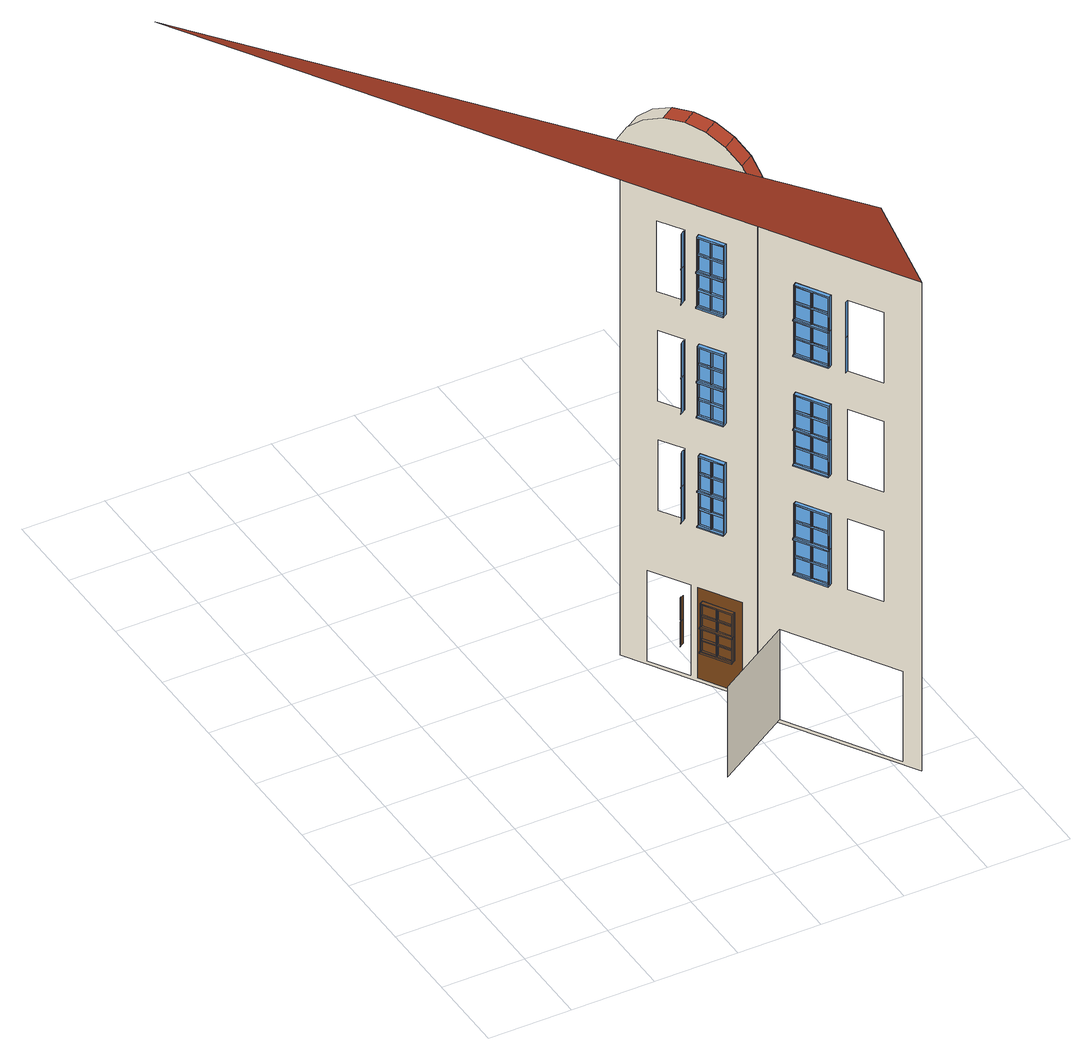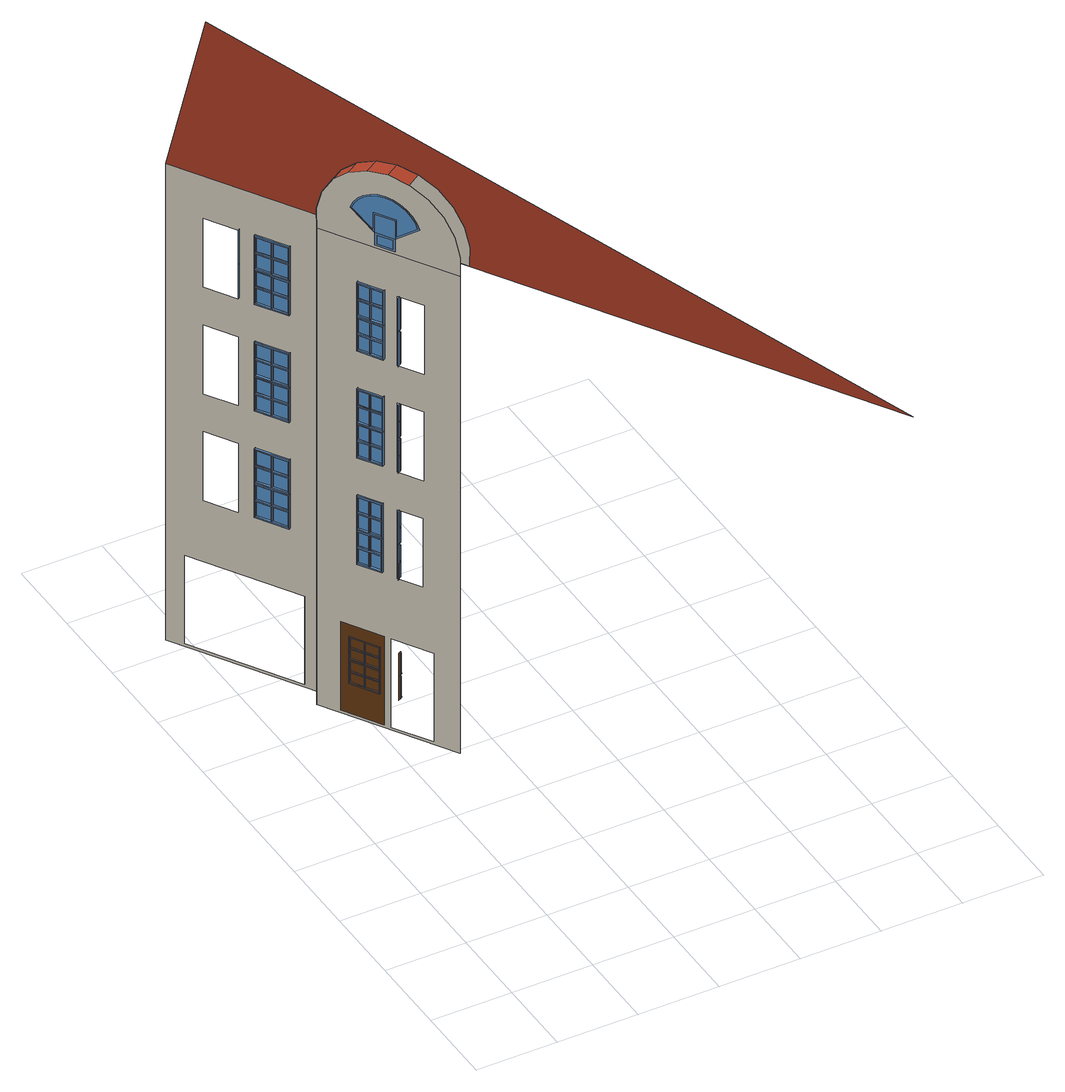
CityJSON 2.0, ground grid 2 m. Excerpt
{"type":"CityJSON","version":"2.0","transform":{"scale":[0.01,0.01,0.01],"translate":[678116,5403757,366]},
"CityObjects":{
"building1":{"type":"Building","attributes":{"measuredHeight":15.88},"geometry":[{"type":"MultiSurface","lod":"3","boundaries":[[[0,1,2,3]],[[4,5,6,7,8]],[[9,10,11,12,13,14,15,8,7,16,17,18,19]],[[20,21,11,10]],[[22,23,24,25,26,27,28]],[[29,30,31,32,22,28,33]],[[34,35,36,37]],[[38,39,40,41]],[[40,42,43,41]],[[43,42,44,45]],[[46,47,34,37]],[[36,35,48,49]],[[50,51,52,53,54,55,56]],[[57,58,59,60,50,56,61]],[[62,63,64,65,66,67,68]],[[69,70,71,72,62,68,73]],[[74,75,76,77,78,79,80]],[[81,82,83,84,74,80,85]],[[86,20,10,9]],[[87,88,89,90]],[[89,91,92,90]],[[92,91,93,94]],[[95,96,97,98]],[[99,100,101,102]],[[101,96,95,102]],[[103,104,105,106]],[[105,107,108,106]],[[108,107,109,110]],[[111,112,113,114]],[[115,116,117,118]],[[117,112,111,118]],[[119,120,121,122]],[[121,123,124,122]],[[124,123,125,126]],[[127,128,129,130]],[[131,132,133,134]],[[133,128,127,134]],[[135,109,107,136]],[[137,105,104,138]],[[139,117,116,140]],[[141,113,112,142]],[[143,125,123,144]],[[145,146,147,148]],[[149,150,151,152]],[[153,154,155,156]],[[157,158,159,160]],[[161,162,163,164]],[[165,166,167,168]],[[169,170,171,172]],[[173,174,175,176]],[[177,178,179,180]],[[181,182,183,184]],[[179,178,185,186]],[[187,182,181,188]],[[189,190,187,188]],[[191,192,177,180]],[[193,194,195,196]],[[197,198,199,200]],[[195,194,201,202]],[[203,198,197,204]],[[205,206,203,204]],[[207,208,193,196]],[[150,149,209,210,211]],[[146,145,150,211,212]],[[213,214,215,216]],[[217,218,219,220]],[[215,214,221,222]],[[223,218,217,224]],[[225,226,223,224]],[[227,228,213,216]],[[158,157,229,230,231]],[[154,153,158,231,232]],[[147,148,233,234]],[[151,152,235,236]],[[166,165,237,238,239]],[[162,161,166,239,240]],[[155,156,241,242]],[[159,160,243,244]],[[163,164,245,246]],[[167,168,247,248]],[[249,250,251,252]],[[251,253,254,252]],[[254,253,255,256]],[[257,258,259,260]],[[261,262,263,264]],[[263,258,257,264]],[[265,86,9,19]],[[266,267,268,269],[240,270,271,238],[272,273,274,275],[276,277,230,232],[278,279,280,281],[282,283,210,212],[284,285,286,287],[288,289,290,291],[292,293,294,295]],[[296,269,268,297,298,299,300,21,20,86,265,301,302],[303,304,305,306,307,308,309,310,311,312,313,314,315,316,317,318,319,320]],[[174,173,170,321,322]],[[170,169,323,324,321]],[[146,147,234,325]],[[150,151,236,326]],[[327,328,329,330,331]],[[332,333,192,191]],[[334,335,178,179]],[[336,337,190,189]],[[338,339,182,181]],[[186,185,340,341]],[[188,187,342,343]],[[180,177,344,345]],[[184,183,346,347]],[[154,155,242,348]],[[158,159,244,349]],[[162,163,246,350]],[[166,167,248,351]],[[352,353,208,207]],[[354,355,194,195]],[[356,357,206,205]],[[358,359,198,197]],[[202,201,360,361]],[[204,203,362,363]],[[196,193,364,365]],[[200,199,366,367]],[[368,185,178,369]],[[370,187,190,371]],[[372,183,182,373]],[[374,177,192,375]],[[222,221,376,377]],[[224,223,378,379]],[[216,213,380,381]],[[220,219,382,383]],[[384,385,228,227]],[[386,387,214,215]],[[388,389,226,225]],[[390,391,218,217]],[[304,318,319,320,303],[328,327,331,330,329]],[[392,201,194,393]],[[394,203,206,395]],[[396,199,198,397]],[[398,193,208,399]],[[148,145,191,332,400,401,402,233]],[[152,149,189,336,403,404,405,235]],[[304,318,406,407]],[[305,304,407,406,318,317,316,315,314,313,312,311,310,309,308,307,306],[408,409,410,411,412,413,414,415,416,417,418,419,420,421,422,423,424]],[[156,153,207,352,425,426,427,241]],[[160,157,205,356,428,429,430,243]],[[409,408,424,423,422,421,420,419,418,417,416,415,414,413,412,411,410]],[[431,221,214,432]],[[433,223,226,434]],[[435,219,218,436]],[[437,213,228,438]],[[171,172,439,440]],[[175,176,441,442]],[[164,161,227,384,443,444,445,245]],[[168,165,225,388,446,447,448,247]],[[209,149,189,188,181,184,347,449,450,451,452,404,405,453]],[[150,145,191,180,179,186,341,454,455,456,457,401,402,326]],[[457,456,458,334,179,180,345,459]],[[452,451,460,338,181,188,343,461]],[[347,338,460,449]],[[341,334,458,454]],[[403,461,343,336]],[[400,459,345,332]],[[192,177,344,333]],[[178,185,340,335]],[[190,187,342,337]],[[187,182,339,342]],[[182,183,346,339]],[[177,178,335,344]],[[367,358,462,463]],[[361,354,464,465]],[[428,466,363,356]],[[467,468,464,354,195,196,365,469]],[[425,469,365,352]],[[470,471,462,358,197,204,363,466]],[[229,157,205,204,197,200,367,463,472,471,470,429,430,473]],[[158,153,207,196,195,202,361,465,474,468,467,426,427,349]],[[208,193,364,353]],[[194,201,360,355]],[[206,203,362,357]],[[203,198,359,362]],[[198,199,366,359]],[[193,194,355,364]],[[237,165,225,224,217,220,383,475,476,477,478,447,448,479]],[[166,161,227,216,215,222,377,480,481,482,483,444,445,351]],[[446,484,379,388]],[[443,485,381,384]],[[383,390,486,475]],[[377,386,487,480]],[[483,482,487,386,215,216,381,485]],[[478,477,486,390,217,224,379,484]],[[488,259,258,489]],[[490,251,250,491]],[[492,255,253,493]],[[494,263,262,495]],[[228,213,380,385]],[[214,221,376,387]],[[226,223,378,389]],[[223,218,391,378]],[[218,219,382,391]],[[213,214,387,380]],[[256,255,496,497]],[[264,263,498,499]],[[252,251,500,501]],[[260,259,502,503]],[[504,505,258,257]],[[506,507,253,254]],[[508,509,250,249]],[[510,511,262,261]],[[174,175,442,512]],[[170,171,440,513]],[[345,344,333,332]],[[341,340,335,334]],[[343,342,337,336]],[[347,346,339,338]],[[365,364,353,352]],[[361,360,355,354]],[[363,362,357,356]],[[367,366,359,358]],[[340,514,454,341]],[[344,515,459,345]],[[516,333,332,400]],[[342,517,461,343]],[[518,337,336,403]],[[346,519,449,347]],[[520,339,338,460]],[[521,335,334,458]],[[369,178,335,522]],[[373,182,339,523]],[[375,192,333,524]],[[371,190,337,525]],[[526,340,185,368]],[[527,342,187,370]],[[528,346,183,372]],[[529,344,177,374]],[[360,530,465,361]],[[364,531,469,365]],[[362,532,466,363]],[[366,533,463,367]],[[534,353,352,425]],[[535,357,356,428]],[[536,359,358,462]],[[537,355,354,464]],[[458,521,514,454]],[[400,516,515,459]],[[403,518,517,461]],[[460,520,519,449]],[[381,380,385,384]],[[377,376,387,386]],[[379,378,389,388]],[[383,382,391,390]],[[172,169,261,510,538,539,540,439]],[[176,173,249,508,541,542,543,441]],[[464,537,530,465]],[[425,534,531,469]],[[428,535,532,466]],[[462,536,533,463]],[[393,194,355,544]],[[545,360,201,392]],[[546,362,203,394]],[[547,366,199,396]],[[397,198,359,548]],[[549,364,193,398]],[[399,208,353,550]],[[395,206,357,551]],[[376,552,480,377]],[[380,553,485,381]],[[554,385,384,443]],[[378,555,484,379]],[[556,389,388,446]],[[382,557,475,383]],[[558,391,390,486]],[[559,387,386,487]],[[487,559,552,480]],[[443,554,553,485]],[[446,556,555,484]],[[486,558,557,475]],[[432,214,387,560]],[[561,376,221,431]],[[562,378,223,433]],[[563,382,219,435]],[[436,218,391,564]],[[565,380,213,437]],[[438,228,385,566]],[[434,226,389,567]],[[258,259,502,505]],[[251,253,507,500]],[[250,251,500,509]],[[253,255,496,507]],[[262,263,498,511]],[[263,258,505,498]],[[538,568,499,510]],[[541,569,501,508]],[[503,504,570,571]],[[497,506,572,573]],[[574,575,572,506,254,252,501,569]],[[576,577,570,504,257,264,499,568]],[[170,173,249,252,254,256,497,573,578,575,574,542,543,513]],[[323,169,261,264,257,260,503,571,579,577,576,539,540,580]],[[325,146,212,282]],[[209,453,283,210]],[[150,326,581,211]],[[340,514,521,335]],[[520,517,342,339]],[[333,344,515,516]],[[521,515,344,335]],[[337,342,517,518]],[[346,519,520,339]],[[360,530,537,355]],[[536,532,362,359]],[[353,364,531,534]],[[537,531,364,355]],[[357,362,532,535]],[[366,533,536,359]],[[229,473,277,230]],[[158,349,582,231]],[[348,154,232,276]],[[237,479,271,238]],[[166,351,583,239]],[[350,162,240,270]],[[376,552,559,387]],[[385,380,553,554]],[[389,378,555,556]],[[382,557,558,391]],[[558,555,378,391]],[[559,553,380,387]],[[584,502,259,488]],[[585,498,263,494]],[[495,262,511,586]],[[491,250,509,587]],[[588,500,251,490]],[[489,258,505,589]],[[493,253,507,590]],[[591,496,255,492]],[[497,496,507,506]],[[501,500,509,508]],[[499,498,511,510]],[[503,502,505,504]],[[592,505,504,570]],[[593,511,510,538]],[[594,507,506,572]],[[595,509,508,541]],[[502,596,571,503]],[[500,597,569,501]],[[496,598,573,497]],[[498,599,568,499]],[[572,594,598,573]],[[541,595,597,569]],[[538,593,599,568]],[[570,592,596,571]],[[525,337,342,527]],[[523,339,346,528]],[[524,333,344,529]],[[522,335,340,526]],[[401,600,516,400]],[[456,601,521,458]],[[451,602,520,460]],[[404,603,518,403]],[[459,515,604,457]],[[454,514,605,455]],[[449,519,606,450]],[[461,517,607,452]],[[426,608,534,425]],[[469,531,609,467]],[[465,530,610,474]],[[468,611,537,464]],[[463,533,612,472]],[[466,532,613,470]],[[471,614,536,462]],[[429,615,535,428]],[[551,357,362,546]],[[548,359,366,547]],[[550,353,364,549]],[[544,355,360,545]],[[444,616,554,443]],[[485,553,617,483]],[[480,552,618,481]],[[482,619,559,487]],[[475,557,620,476]],[[484,555,621,478]],[[477,622,558,486]],[[447,623,556,446]],[[624,515,516,625]],[[626,514,521,627]],[[628,519,520,629]],[[630,517,518,631]],[[567,389,378,562]],[[564,391,382,563]],[[566,385,380,565]],[[560,387,376,561]],[[632,531,534,633]],[[634,530,537,635]],[[636,533,536,637]],[[638,532,535,639]],[[640,553,554,641]],[[642,552,559,643]],[[644,557,558,645]],[[646,555,556,647]],[[301,265,19,18]],[[512,174,322,648]],[[170,513,649,321]],[[323,580,650,324]],[[511,498,599,593]],[[509,500,597,595]],[[502,596,592,505]],[[496,598,594,507]],[[592,599,498,505]],[[594,597,500,507]],[[605,601,521,514]],[[601,604,515,521]],[[602,607,517,520]],[[606,602,520,519]],[[607,603,518,517]],[[604,600,516,515]],[[610,611,537,530]],[[611,609,531,537]],[[614,613,532,536]],[[612,614,536,533]],[[613,615,535,532]],[[609,608,534,531]],[[211,210,283,581],[372,373,523,528],[525,527,370,371],[651,652,630,631],[628,629,653,654]],[[212,211,581,282],[368,369,522,526],[524,529,374,375],[655,656,624,625],[626,627,657,658]],[[618,619,559,552]],[[619,617,553,559]],[[622,621,555,558]],[[620,622,558,557]],[[621,623,556,555]],[[617,616,554,553]],[[231,230,277,582],[396,397,548,547],[551,546,394,395],[659,660,638,639],[636,637,661,662]],[[232,231,582,276],[392,393,544,545],[550,549,398,399],[663,664,632,633],[634,635,665,666]],[[239,238,271,583],[435,436,564,563],[567,562,433,434],[667,668,646,647],[644,645,669,670]],[[240,239,583,270],[431,432,560,561],[566,565,437,438],[671,672,640,641],[642,643,673,674]],[[326,402,233,234,325,282,581]],[[453,405,235,236,326,581,283]],[[349,427,241,242,348,276,582]],[[473,430,243,244,349,582,277]],[[351,445,245,246,350,270,583]],[[479,448,247,248,351,583,271]],[[589,505,502,584]],[[587,509,500,588]],[[590,507,496,591]],[[586,511,498,585]],[[474,610,611,468]],[[611,609,467,468]],[[467,609,608,426]],[[470,613,615,429]],[[472,612,614,471]],[[614,613,470,471]],[[455,605,601,456]],[[601,604,457,456]],[[457,604,600,401]],[[452,607,603,404]],[[450,606,602,451]],[[602,607,452,451]],[[481,618,619,482]],[[619,617,483,482]],[[483,617,616,444]],[[478,621,623,447]],[[476,620,622,477]],[[622,621,478,477]],[[675,596,592,676]],[[677,599,593,678]],[[679,597,595,680]],[[681,598,594,682]],[[656,604,515,624]],[[627,521,601,657]],[[658,605,514,626]],[[625,516,600,655]],[[631,518,603,651]],[[654,606,519,628]],[[629,520,602,653]],[[652,607,517,630]],[[577,683,592,570]],[[539,684,593,538]],[[542,685,595,541]],[[569,597,686,574]],[[571,596,687,579]],[[568,599,688,576]],[[575,689,594,572]],[[573,598,690,578]],[[664,609,531,632]],[[635,537,611,665]],[[666,610,530,634]],[[633,534,608,663]],[[639,535,615,659]],[[662,612,533,636]],[[637,536,614,661]],[[660,613,532,638]],[[672,617,553,640]],[[674,618,552,642]],[[670,620,557,644]],[[668,621,555,646]],[[643,559,619,673]],[[641,554,616,671]],[[647,556,623,667]],[[645,558,622,669]],[[322,321,649,648],[492,493,590,591],[587,588,490,491],[691,692,679,680],[681,682,693,694]],[[321,324,650,649],[488,489,589,584],[586,585,494,495],[695,696,677,678],[675,676,697,698]],[[687,683,592,596]],[[686,685,595,597]],[[688,684,593,599]],[[690,689,594,598]],[[683,688,599,592]],[[689,686,597,594]],[[289,288,291,290],[648,649,650,324,321,322]],[[655,600,604,656]],[[657,601,605,658]],[[653,602,606,654]],[[651,603,607,652]],[[663,608,609,664]],[[665,611,610,666]],[[661,614,612,662]],[[659,615,613,660]],[[671,616,617,672]],[[673,619,618,674]],[[669,622,620,670]],[[667,623,621,668]],[[513,543,441,442,512,648,649]],[[580,540,439,440,513,649,650]],[[676,592,683,697]],[[682,594,689,693]],[[680,595,685,691]],[[678,593,684,695]],[[696,688,599,677]],[[692,686,597,679]],[[694,690,598,681]],[[698,687,596,675]],[[683,688,576,577]],[[578,690,689,575]],[[689,686,574,575]],[[574,686,685,542]],[[579,687,683,577]],[[576,688,684,539]],[[699,700,701,702]],[[703,704,705,706]],[[707,708,709,710]],[[711,712,713,714]],[[715,716,717,718]],[[719,720,721,722]],[[302,301,18,17]],[[697,683,687,698]],[[695,684,688,696]],[[693,689,690,694]],[[691,685,686,692]],[[723,724,725,726]],[[727,728,729,730]],[[725,724,731,732]],[[733,728,727,734]],[[735,736,733,734]],[[737,738,723,726]],[[739,740,741,742]],[[743,744,745,746]],[[741,740,747,748]],[[749,744,743,750]],[[751,752,749,750]],[[753,754,739,742]],[[755,756,757,758]],[[759,760,761,762]],[[757,756,763,764]],[[765,760,759,766]],[[767,768,765,766]],[[769,770,755,758]],[[704,703,771,772,773]],[[700,699,704,773,774]],[[712,711,775,776,777]],[[708,707,712,777,778]],[[720,719,779,780,781]],[[716,715,720,781,782]],[[296,302,17,16]],[[7,783,266,269]],[[269,296,16,7]],[[701,702,784,785]],[[705,706,786,787]],[[709,710,788,789]],[[713,714,790,791]],[[717,718,792,793]],[[721,722,794,795]],[[796,731,724,797]],[[798,733,736,799]],[[800,729,728,801]],[[802,723,738,803]],[[804,747,740,805]],[[806,749,752,807]],[[808,745,744,809]],[[810,739,754,811]],[[812,763,756,813]],[[814,765,768,815]],[[816,761,760,817]],[[818,755,770,819]],[[820,821,738,737]],[[822,823,724,725]],[[824,825,736,735]],[[826,827,728,727]],[[828,829,754,753]],[[830,831,740,741]],[[832,833,752,751]],[[834,835,744,743]],[[836,837,770,769]],[[838,839,756,757]],[[840,841,768,767]],[[842,843,760,759]],[[732,731,844,845]],[[734,733,846,847]],[[726,723,848,849]],[[730,729,850,851]],[[748,747,852,853]],[[750,749,854,855]],[[742,739,856,857]],[[746,745,858,859]],[[764,763,860,861]],[[766,765,862,863]],[[758,755,864,865]],[[762,761,866,867]],[[700,701,785,868]],[[704,705,787,869]],[[708,709,789,870]],[[712,713,791,871]],[[716,717,793,872]],[[720,721,795,873]],[[738,723,848,821]],[[724,731,844,823]],[[736,733,846,825]],[[733,728,827,846]],[[728,729,850,827]],[[723,724,823,848]],[[754,739,856,829]],[[740,747,852,831]],[[752,749,854,833]],[[749,744,835,854]],[[744,745,858,835]],[[739,740,831,856]],[[770,755,864,837]],[[756,763,860,839]],[[768,765,862,841]],[[765,760,843,862]],[[760,761,866,843]],[[755,756,839,864]],[[702,699,737,820,874,875,876,784]],[[706,703,735,824,877,878,879,786]],[[710,707,753,828,880,881,882,788]],[[714,711,751,832,883,884,885,790]],[[718,715,769,836,886,887,888,792]],[[722,719,767,840,889,890,891,794]],[[771,703,735,734,727,730,851,892,893,894,895,878,879,896]],[[704,699,737,726,725,732,845,897,898,899,900,875,876,869]],[[775,711,751,750,743,746,859,901,902,903,904,884,885,905]],[[712,707,753,742,741,748,853,906,907,908,909,881,882,871]],[[779,719,767,766,759,762,867,910,911,912,913,890,891,914]],[[720,715,769,758,757,764,861,915,916,917,918,887,888,873]],[[851,826,919,892]],[[845,822,920,897]],[[900,899,920,822,725,726,849,921]],[[895,894,919,826,727,734,847,922]],[[859,834,923,901]],[[853,830,924,906]],[[909,908,924,830,741,742,857,925]],[[904,903,923,834,743,750,855,926]],[[867,842,927,910]],[[861,838,928,915]],[[918,917,928,838,757,758,865,929]],[[913,912,927,842,759,766,863,930]],[[877,922,847,824]],[[874,921,849,820]],[[883,926,855,832]],[[880,925,857,828]],[[889,930,863,840]],[[886,929,865,836]],[[797,724,823,931]],[[932,844,731,796]],[[933,846,733,798]],[[934,850,729,800]],[[801,728,827,935]],[[936,848,723,802]],[[803,738,821,937]],[[799,736,825,938]],[[805,740,831,939]],[[940,852,747,804]],[[941,854,749,806]],[[942,858,745,808]],[[809,744,835,943]],[[944,856,739,810]],[[811,754,829,945]],[[807,752,833,946]],[[813,756,839,947]],[[948,860,763,812]],[[949,862,765,814]],[[950,866,761,816]],[[817,760,843,951]],[[952,864,755,818]],[[819,770,837,953]],[[815,768,841,954]],[[849,848,821,820]],[[845,844,823,822]],[[847,846,825,824]],[[851,850,827,826]],[[857,856,829,828]],[[853,852,831,830]],[[855,854,833,832]],[[859,858,835,834]],[[865,864,837,836]],[[861,860,839,838]],[[863,862,841,840]],[[867,866,843,842]],[[844,955,897,845]],[[848,956,921,849]],[[957,821,820,874]],[[846,958,922,847]],[[959,825,824,877]],[[850,960,892,851]],[[961,827,826,919]],[[962,823,822,920]],[[852,963,906,853]],[[856,964,925,857]],[[965,829,828,880]],[[854,966,926,855]],[[967,833,832,883]],[[858,968,901,859]],[[969,835,834,923]],[[970,831,830,924]],[[860,971,915,861]],[[864,972,929,865]],[[973,837,836,886]],[[862,974,930,863]],[[975,841,840,889]],[[866,976,910,867]],[[977,843,842,927]],[[978,839,838,928]],[[920,962,955,897]],[[874,957,956,921]],[[877,959,958,922]],[[919,961,960,892]],[[924,970,963,906]],[[880,965,964,925]],[[883,967,966,926]],[[923,969,968,901]],[[928,978,971,915]],[[886,973,972,929]],[[889,975,974,930]],[[927,977,976,910]],[[844,955,962,823]],[[821,848,956,957]],[[825,846,958,959]],[[850,960,961,827]],[[852,963,970,831]],[[829,856,964,965]],[[833,854,966,967]],[[858,968,969,835]],[[860,971,978,839]],[[837,864,972,973]],[[841,862,974,975]],[[866,976,977,843]],[[961,958,846,827]],[[962,956,848,823]],[[969,966,854,835]],[[970,964,856,831]],[[977,974,862,843]],[[978,972,864,839]],[[771,896,979,772]],[[704,869,980,773]],[[775,905,981,776]],[[712,871,982,777]],[[779,914,983,780]],[[720,873,984,781]],[[868,700,774,985]],[[870,708,778,986]],[[872,716,782,987]],[[938,825,846,933]],[[935,827,850,934]],[[937,821,848,936]],[[931,823,844,932]],[[946,833,854,941]],[[943,835,858,942]],[[945,829,856,944]],[[939,831,852,940]],[[954,841,862,949]],[[951,843,866,950]],[[953,837,864,952]],[[947,839,860,948]],[[988,956,957,989]],[[990,955,962,991]],[[992,960,961,993]],[[994,958,959,995]],[[996,964,965,997]],[[998,963,970,999]],[[1000,968,969,1001]],[[1002,966,967,1003]],[[1004,972,973,1005]],[[1006,971,978,1007]],[[1008,976,977,1009]],[[1010,974,975,1011]],[[875,1012,957,874]],[[921,956,1013,900]],[[897,955,1014,898]],[[899,1015,962,920]],[[892,960,1016,893]],[[922,958,1017,895]],[[894,1018,961,919]],[[878,1019,959,877]],[[881,1020,965,880]],[[925,964,1021,909]],[[906,963,1022,907]],[[908,1023,970,924]],[[901,968,1024,902]],[[926,966,1025,904]],[[903,1026,969,923]],[[884,1027,967,883]],[[887,1028,973,886]],[[929,972,1029,918]],[[915,971,1030,916]],[[917,1031,978,928]],[[910,976,1032,911]],[[930,974,1033,913]],[[912,1034,977,927]],[[890,1035,975,889]],[[773,772,979,980],[800,801,935,934],[938,933,798,799],[1036,1037,994,995],[992,993,1038,1039]],[[774,773,980,985],[796,797,931,932],[937,936,802,803],[1040,1041,988,989],[990,991,1042,1043]],[[777,776,981,982],[808,809,943,942],[946,941,806,807],[1044,1045,1002,1003],[1000,1001,1046,1047]],[[778,777,982,986],[804,805,939,940],[945,944,810,811],[1048,1049,996,997],[998,999,1050,1051]],[[781,780,983,984],[816,817,951,950],[954,949,814,815],[1052,1053,1010,1011],[1008,1009,1054,1055]],[[782,781,984,987],[812,813,947,948],[953,952,818,819],[1056,1057,1004,1005],[1006,1007,1058,1059]],[[1014,1015,962,955]],[[1015,1013,956,962]],[[1018,1017,958,961]],[[1016,1018,961,960]],[[1017,1019,959,958]],[[1013,1012,957,956]],[[1022,1023,970,963]],[[1023,1021,964,970]],[[1026,1025,966,969]],[[1024,1026,969,968]],[[1025,1027,967,966]],[[1021,1020,965,964]],[[1030,1031,978,971]],[[1031,1029,972,978]],[[1034,1033,974,977]],[[1032,1034,977,976]],[[1033,1035,975,974]],[[1029,1028,973,972]],[[991,962,1015,1042]],[[989,957,1012,1040]],[[995,959,1019,1036]],[[993,961,1018,1038]],[[999,970,1023,1050]],[[997,965,1020,1048]],[[1003,967,1027,1044]],[[1001,969,1026,1046]],[[1007,978,1031,1058]],[[1005,973,1028,1056]],[[1011,975,1035,1052]],[[1009,977,1034,1054]],[[1041,1013,956,988]],[[1043,1014,955,990]],[[1039,1016,960,992]],[[1037,1017,958,994]],[[1049,1021,964,996]],[[1051,1022,963,998]],[[1047,1024,968,1000]],[[1045,1025,966,1002]],[[1057,1029,972,1004]],[[1059,1030,971,1006]],[[1055,1032,976,1008]],[[1053,1033,974,1010]],[[869,876,784,785,868,985,980]],[[896,879,786,787,869,980,979]],[[871,882,788,789,870,986,982]],[[905,885,790,791,871,982,981]],[[873,888,792,793,872,987,984]],[[914,891,794,795,873,984,983]],[[898,1014,1015,899]],[[1015,1013,900,899]],[[900,1013,1012,875]],[[895,1017,1019,878]],[[893,1016,1018,894]],[[1018,1017,895,894]],[[907,1022,1023,908]],[[1023,1021,909,908]],[[909,1021,1020,881]],[[904,1025,1027,884]],[[902,1024,1026,903]],[[1026,1025,904,903]],[[916,1030,1031,917]],[[1031,1029,918,917]],[[918,1029,1028,887]],[[913,1033,1035,890]],[[911,1032,1034,912]],[[1034,1033,913,912]],[[1040,1012,1013,1041]],[[1042,1015,1014,1043]],[[1038,1018,1016,1039]],[[1036,1019,1017,1037]],[[1048,1020,1021,1049]],[[1050,1023,1022,1051]],[[1046,1026,1024,1047]],[[1044,1027,1025,1045]],[[1056,1028,1029,1057]],[[1058,1031,1030,1059]],[[1054,1034,1032,1055]],[[1052,1035,1033,1053]],[[1060,1061,1062,1063,1064]],[[1065,1066,1060,1064,1067]],[[1068,783,7,6],[1069,1,0,1070],[1071,1063,1067,1072],[782,987,983,780],[1073,1074,1075,1076],[986,981,776,778],[1077,1078,1079,1080],[985,979,772,774]]],"semantics":{"surfaces":[{"type":"WallSurface","klumMaterialClass":"Plaster","klumMaterialIndex":"I202","materialUncertainty":"0.3"},{"type":"RoofSurface","klumMaterialClass":"Ceramic","klumMaterialIndex":"D201","materialUncertainty":"0.3"},{"type":"WallSurface"},{"type":"RoofSurface"},{"type":"Door","frameKlumMaterialClass":"Wood","frameKlumMaterialIndex":"L101","frameMaterialUncertainty":"0.3","paneMaterialClass":"Glass","_cityeditor_layer":"Unclassified.LoD3"},{"type":"Window","frameKlumMaterialClass":"Wood","frameKlumMaterialIndex":"L101","frameMaterialUncertainty":"0.3","paneMaterialClass":"Glass"},{"type":"Window","frameKlumMaterialClass":"Wood","frameKlumMaterialIndex":"L101","frameMaterialUncertainty":"0.3","paneMaterialClass":"Glass","_cityeditor_layer":"Unclassified.LoD3"}],"values":[0,1,2,3,4,4,4,4,4,4,4,4,5,5,5,5,5,5,3,5,5,5,5,5,5,5,5,5,5,5,5,5,5,5,5,5,5,5,5,5,5,5,5,5,5,5,5,5,4,4,5,5,5,5,5,5,5,5,5,5,5,5,5,5,5,5,5,5,5,5,5,5,5,5,5,5,5,5,5,5,4,4,4,4,4,4,3,0,0,4,4,5,5,6,5,5,5,5,5,5,5,5,5,5,5,5,5,5,5,5,5,5,5,5,5,5,5,5,5,5,5,5,5,5,5,5,6,5,5,5,5,5,5,6,6,5,5,6,5,5,5,5,4,4,5,5,5,5,5,5,5,5,5,5,5,5,5,5,5,5,5,5,5,5,5,5,5,5,5,5,5,5,5,5,5,5,5,5,5,5,5,5,4,4,4,4,5,5,5,5,5,5,4,4,4,4,4,4,4,4,4,4,5,5,5,5,5,5,5,5,5,5,5,5,5,5,5,5,5,5,5,5,5,5,5,5,5,5,5,5,5,5,5,5,5,5,5,5,5,5,5,5,4,4,5,5,5,5,5,5,5,5,5,5,5,5,5,5,5,5,5,5,5,5,5,5,5,5,5,5,5,5,5,5,5,5,4,4,4,4,4,4,4,4,4,4,4,4,4,4,5,5,5,5,5,5,5,5,5,5,5,5,5,5,5,5,5,5,5,5,5,5,5,5,5,5,5,4,4,4,4,4,4,4,4,4,4,4,4,4,4,4,4,4,4,4,4,4,4,4,4,5,5,5,5,5,5,5,5,5,5,5,5,5,5,5,5,5,5,5,5,5,5,5,5,5,5,5,5,5,5,5,5,5,5,5,5,5,5,5,5,5,5,5,5,5,5,5,5,3,4,4,4,4,4,4,4,4,4,5,5,5,5,5,5,5,5,5,5,5,5,5,5,5,5,5,5,5,5,5,5,5,5,5,5,5,5,5,5,4,4,4,4,5,5,5,5,5,5,5,5,5,5,5,5,5,5,5,5,5,5,4,4,4,4,5,5,5,5,5,5,5,5,4,4,4,4,4,4,4,4,5,5,5,5,5,5,5,5,5,5,5,5,5,5,5,5,4,4,4,4,4,4,4,4,4,5,5,5,5,5,5,5,5,5,5,5,5,4,4,4,4,4,4,4,4,4,4,4,4,4,4,4,4,6,6,6,6,6,6,3,4,4,4,4,6,6,6,6,6,6,6,6,6,6,6,6,6,6,6,6,6,6,6,6,6,6,6,6,3,0,3,6,6,6,6,6,6,6,6,6,6,6,6,6,6,6,6,6,6,6,6,6,6,6,6,6,6,6,6,6,6,6,6,6,6,6,6,6,6,6,6,6,6,6,6,6,6,6,6,6,6,6,6,6,6,6,6,6,6,6,6,6,6,6,6,6,6,6,6,6,6,6,6,6,6,6,6,6,6,6,6,6,6,6,6,6,6,6,6,6,6,6,6,6,6,6,6,6,6,6,6,6,6,6,6,6,6,6,6,6,6,6,6,6,6,6,6,6,6,6,6,6,6,6,6,6,6,6,6,6,6,6,6,6,6,6,6,6,6,6,6,6,6,6,6,6,6,6,6,6,6,6,6,6,6,6,6,6,6,6,6,6,6,6,6,6,6,6,6,6,6,6,6,6,6,6,6,6,6,6,6,6,6,6,6,6,6,6,6,6,6,6,6,6,6,6,6,6,6,6,6,6,6,6,6,6,6,6,6,6,6,6,6,6,6,6,6,6,6,6,6,6,6,6,6,6,6,6,6,6,6,6,6,6,6,6,6,6,6,6,6,6,6,6,6,6,6,6,6,6,6,6,6,6,6,6,6,6,6,6,6,6,6,6,6,6,6,6,6,6,6,6,6,6,6,6,6,6,6,6,6,6,6,6,6,6,6,6,6,6,6,6,6,6,6,6,6,6,6,6,6,6,6,6,6,6,6,6,6,6,6,6,6,6,6,6,6,6,6,6,6,6,6,6,6,6,6,6,6,6,0]}}]}
},
"vertices":[
[863,445,90],[863,445,329],[672,327,329],[672,327,90],[76,1719,1379],[908,91,1670],[1042,154,1379],[835,490,1379],[650,789,1379],[770,596,1581],[743,639,1589],[716,683,1581],[691,723,1559],[671,756,1525],[657,779,1481],[649,790,1431],[836,488,1431],[829,500,1481],[815,523,1525],[794,556,1559],[778,661,1589],[751,705,1581],[757,679,233],[757,679,172],[753,676,171],[753,676,169],[757,679,169],[764,683,169],[764,683,233],[757,679,297],[757,679,236],[753,676,235],[753,676,233],[764,683,297],[759,683,266],[759,683,264],[756,680,264],[756,680,266],[756,680,230],[759,683,230],[759,683,202],[756,680,202],[759,683,200],[756,680,200],[759,683,172],[756,680,172],[756,680,294],[759,683,294],[759,683,236],[756,680,236],[758,677,880],[758,677,790],[754,674,789],[754,674,786],[758,677,786],[765,682,786],[765,682,880],[758,677,973],[758,677,884],[754,674,883],[754,674,880],[765,682,973],[758,677,590],[758,677,500],[754,674,499],[754,674,496],[758,677,496],[765,682,496],[765,682,590],[758,677,683],[758,677,594],[754,674,593],[754,674,590],[765,682,683],[758,677,1170],[758,677,1080],[754,674,1079],[754,674,1076],[758,677,1076],[765,682,1076],[765,682,1170],[758,677,1263],[758,677,1174],[754,674,1173],[754,674,1170],[765,682,1263],[805,617,1581],[757,678,1166],[760,681,1166],[760,681,1125],[757,678,1125],[760,681,1121],[757,678,1121],[760,681,1080],[757,678,1080],[757,678,1214],[760,681,1214],[760,681,1174],[757,678,1174],[757,678,1259],[760,681,1259],[760,681,1219],[757,678,1219],[757,678,876],[760,681,876],[760,681,835],[757,678,835],[760,681,831],[757,678,831],[760,681,790],[757,678,790],[757,678,925],[760,681,925],[760,681,884],[757,678,884],[757,678,969],[760,681,969],[760,681,928],[757,678,928],[757,678,586],[761,681,586],[761,681,545],[757,678,545],[761,681,541],[757,678,541],[761,681,500],[757,678,500],[757,678,634],[761,681,634],[761,681,594],[757,678,594],[757,678,679],[761,681,679],[761,681,638],[757,678,638],[764,683,790],[764,683,831],[764,683,835],[764,683,876],[764,683,928],[764,683,969],[764,683,884],[764,683,925],[764,683,500],[764,683,541],[776,646,1085],[776,646,1081],[773,644,1081],[773,644,1084],[776,646,1178],[776,646,1174],[773,644,1174],[773,644,1178],[777,645,795],[777,645,791],[773,642,791],[773,642,794],[777,645,888],[777,645,884],[773,642,884],[773,642,888],[778,643,505],[778,643,501],[774,641,501],[774,641,504],[778,643,598],[778,643,594],[774,641,594],[774,641,598],[781,639,237],[781,639,234],[777,637,234],[777,637,236],[781,639,172],[781,639,169],[777,637,169],[777,637,172],[781,647,1125],[781,647,1130],[777,645,1130],[777,645,1125],[777,645,1223],[781,647,1223],[781,647,1264],[777,645,1264],[781,647,1170],[777,645,1170],[781,647,1219],[777,645,1219],[777,645,1178],[781,647,1178],[777,645,1085],[781,647,1085],[782,646,835],[782,646,840],[778,643,840],[778,643,835],[778,643,933],[782,646,933],[782,646,974],[778,643,974],[782,646,880],[778,643,880],[782,646,929],[778,643,929],[778,643,888],[782,646,888],[778,643,795],[782,646,795],[776,646,1268],[784,651,1268],[784,651,1174],[784,651,1081],[783,644,545],[783,644,550],[779,642,550],[779,642,545],[779,642,643],[783,644,643],[783,644,684],[779,642,684],[783,644,590],[779,642,590],[783,644,639],[779,642,639],[779,642,598],[783,644,598],[779,642,505],[783,644,505],[777,645,978],[785,650,978],[785,650,884],[785,650,791],[807,588,1084],[807,588,1081],[807,588,1178],[807,588,1174],[778,643,688],[786,648,688],[786,648,594],[786,648,501],[807,588,794],[807,588,791],[807,588,888],[807,588,884],[807,588,504],[807,588,501],[807,588,598],[807,588,594],[782,637,172],[786,640,172],[786,640,200],[782,637,200],[786,640,203],[782,637,203],[786,640,231],[782,637,231],[782,637,267],[786,640,267],[786,640,295],[782,637,295],[782,637,237],[786,640,237],[786,640,264],[782,637,264],[829,577,1559],[870,511,82],[685,811,82],[685,811,1379],[870,511,1379],[819,595,501],[819,595,688],[733,733,500],[766,680,500],[766,680,687],[733,733,687],[819,595,791],[819,595,978],[732,735,977],[732,735,790],[766,680,790],[766,680,977],[819,595,1081],[819,595,1268],[766,680,1080],[766,680,1267],[731,736,1267],[731,736,1080],[839,562,90],[839,562,331],[783,653,331],[783,653,90],[719,756,90],[774,668,90],[774,668,330],[719,756,330],[871,510,1431],[685,812,1431],[692,800,1481],[706,777,1525],[726,745,1559],[850,544,1525],[864,521,1481],[795,633,1386],[795,633,1420],[827,581,1467],[823,588,1484],[817,597,1499],[810,609,1511],[801,623,1520],[792,638,1526],[782,654,1528],[772,670,1526],[763,685,1520],[755,699,1511],[747,711,1499],[741,720,1484],[737,727,1467],[769,675,1420],[769,675,1386],[778,660,1386],[789,644,234],[789,644,169],[781,639,298],[789,644,298],[811,590,1081],[811,590,1174],[772,670,1391],[778,660,1391],[792,638,1391],[792,638,1415],[772,670,1415],[793,619,1085],[797,621,1085],[793,619,1130],[797,621,1130],[793,619,1178],[797,621,1178],[793,619,1223],[797,621,1223],[797,621,1170],[793,619,1170],[797,621,1219],[793,619,1219],[797,621,1125],[793,619,1125],[797,621,1264],[793,619,1264],[811,590,791],[811,590,884],[811,590,501],[811,590,594],[794,618,795],[798,620,795],[794,618,840],[798,620,840],[794,618,888],[798,620,888],[794,618,933],[798,620,933],[798,620,880],[794,618,880],[798,620,929],[794,618,929],[798,620,835],[794,618,835],[798,620,974],[794,618,974],[785,650,1170],[785,650,1130],[785,650,1219],[785,650,1178],[785,650,1264],[785,650,1223],[785,650,1125],[785,650,1085],[798,620,590],[794,617,590],[798,620,639],[794,617,639],[798,620,545],[794,617,545],[798,620,684],[794,617,684],[794,617,505],[798,620,505],[794,617,550],[798,620,550],[794,617,598],[798,620,598],[794,617,643],[798,620,643],[786,648,880],[786,648,840],[786,648,929],[786,648,888],[786,648,974],[786,648,933],[786,648,835],[786,648,795],[794,617,1085],[810,591,1085],[811,590,1085],[794,617,1178],[810,591,1178],[811,590,1178],[769,675,1470],[795,633,1470],[821,591,1482],[816,600,1496],[809,611,1508],[801,624,1516],[792,639,1522],[782,654,1524],[773,669,1522],[764,683,1516],[756,696,1508],[749,708,1496],[743,717,1482],[740,722,1468],[767,679,1429],[767,679,1475],[798,629,1475],[798,629,1429],[825,585,1468],[795,617,795],[810,591,795],[811,590,795],[795,617,888],[810,591,888],[811,590,888],[787,647,590],[787,647,550],[787,647,639],[787,647,598],[787,647,684],[787,647,643],[787,647,545],[787,647,505],[818,571,236],[818,571,234],[818,571,172],[818,571,169],[795,616,505],[810,591,505],[811,590,505],[795,616,598],[810,591,598],[811,590,598],[794,617,1264],[810,591,1264],[810,591,1223],[810,591,1219],[811,590,1268],[794,617,1170],[810,591,1170],[810,591,1130],[810,591,1125],[794,617,1130],[794,617,1125],[794,617,1223],[794,617,1219],[795,617,933],[795,617,974],[795,617,840],[795,617,880],[795,617,929],[810,591,835],[810,591,840],[795,617,835],[810,591,929],[810,591,933],[810,591,974],[811,590,978],[810,591,880],[795,616,684],[810,591,684],[810,591,643],[810,591,639],[811,590,688],[795,616,590],[810,591,590],[810,591,550],[810,591,545],[795,616,639],[795,616,545],[795,616,643],[795,616,550],[790,642,295],[790,642,267],[790,642,200],[790,642,172],[790,642,231],[790,642,203],[790,642,264],[790,642,237],[805,609,231],[801,607,231],[805,609,264],[801,607,264],[805,609,200],[801,607,200],[805,609,295],[801,607,295],[801,607,267],[805,609,267],[801,607,203],[805,609,203],[801,607,172],[805,609,172],[801,607,237],[805,609,237],[822,573,169],[822,573,234],[798,620,1170],[798,620,1125],[798,620,1085],[798,620,1219],[798,620,1178],[798,620,1264],[798,620,1223],[798,620,1130],[801,624,1130],[801,624,1223],[801,624,1085],[801,624,1178],[801,624,1170],[801,624,1219],[801,624,1264],[801,624,1125],[799,619,880],[799,619,835],[799,619,929],[799,619,974],[799,619,795],[799,619,888],[799,619,933],[799,619,840],[802,605,237],[821,575,237],[822,573,237],[802,605,172],[821,575,172],[822,573,172],[801,623,840],[801,623,880],[801,623,929],[801,623,974],[801,623,933],[801,623,835],[801,623,795],[801,623,888],[799,618,590],[799,618,545],[799,618,505],[799,618,639],[799,618,598],[799,618,684],[799,618,643],[799,618,550],[802,622,550],[802,622,590],[802,622,639],[802,622,684],[802,622,643],[802,622,545],[802,622,505],[802,622,598],[802,605,264],[802,605,200],[802,605,267],[802,605,295],[802,605,203],[802,605,231],[821,575,200],[821,575,203],[821,575,264],[821,575,267],[821,575,231],[821,575,295],[822,573,298],[819,595,1174],[819,595,884],[819,595,594],[808,612,295],[808,612,264],[808,612,237],[808,612,172],[808,612,200],[808,612,267],[808,612,203],[808,612,231],[806,608,267],[806,608,237],[806,608,203],[806,608,172],[806,608,295],[806,608,200],[806,608,231],[806,608,264],[814,594,1085],[814,594,1130],[814,594,1223],[814,594,1178],[814,594,1125],[814,594,1170],[814,594,1264],[814,594,1219],[814,594,795],[814,594,835],[814,594,880],[814,594,840],[814,594,974],[814,594,929],[814,594,933],[814,594,888],[814,594,505],[814,594,545],[814,594,590],[814,594,550],[814,594,684],[814,594,639],[814,594,643],[814,594,598],[802,622,1125],[802,622,1085],[802,622,1170],[802,622,1130],[802,622,1264],[802,622,1223],[802,622,1219],[802,622,1178],[802,621,835],[802,621,795],[802,621,880],[802,621,840],[802,621,974],[802,621,933],[802,621,929],[802,621,888],[803,621,545],[803,621,505],[803,621,590],[803,621,550],[803,621,684],[803,621,643],[803,621,639],[803,621,598],[829,578,169],[829,578,234],[829,578,298],[818,596,1178],[818,596,1219],[818,596,1223],[818,596,1264],[818,596,1085],[818,596,1125],[818,596,1130],[818,596,1170],[818,596,888],[818,596,929],[818,596,933],[818,596,974],[818,596,795],[818,596,835],[818,596,840],[818,596,880],[818,596,598],[818,596,639],[818,596,643],[818,596,684],[818,596,505],[818,596,545],[818,596,550],[818,596,590],[809,610,295],[809,610,267],[809,610,264],[809,610,237],[809,610,200],[809,610,172],[809,610,231],[809,610,203],[824,577,267],[824,577,237],[824,577,172],[824,577,200],[824,577,295],[824,577,264],[824,577,203],[824,577,231],[828,579,172],[828,579,200],[828,579,203],[828,579,231],[828,579,237],[828,579,264],[828,579,267],[828,579,295],[876,407,501],[876,407,497],[872,405,497],[872,405,500],[876,407,595],[876,407,591],[872,405,591],[872,405,594],[876,407,791],[876,407,787],[872,405,787],[872,405,790],[876,407,885],[876,407,881],[872,405,881],[872,405,884],[876,407,1081],[876,407,1077],[872,405,1077],[872,405,1080],[876,407,1175],[876,407,1171],[872,405,1171],[872,405,1174],[880,408,542],[880,408,546],[877,405,546],[877,405,542],[877,405,639],[880,408,639],[880,408,680],[877,405,680],[880,408,587],[877,405,587],[880,408,635],[877,405,635],[877,405,595],[880,408,595],[877,405,501],[880,408,501],[880,408,832],[880,408,836],[877,405,836],[877,405,832],[877,405,930],[880,408,930],[880,408,970],[877,405,970],[880,408,877],[877,405,877],[880,408,925],[877,405,925],[877,405,885],[880,408,885],[877,405,791],[880,408,791],[880,408,1122],[880,408,1126],[877,405,1126],[877,405,1122],[877,405,1219],[880,408,1219],[880,408,1260],[877,405,1260],[880,408,1167],[877,405,1167],[880,408,1215],[877,405,1215],[877,405,1175],[880,408,1175],[877,405,1081],[880,408,1081],[876,407,684],[883,412,684],[883,412,591],[883,412,497],[876,407,974],[883,412,974],[883,412,881],[883,412,787],[876,407,1264],[883,412,1264],[883,412,1171],[883,412,1077],[835,490,82],[917,332,500],[917,332,497],[917,332,594],[917,332,591],[917,332,790],[917,332,787],[917,332,884],[917,332,881],[917,332,1080],[917,332,1077],[917,332,1174],[917,332,1171],[884,410,587],[884,410,546],[884,410,635],[884,410,595],[884,410,680],[884,410,639],[884,410,542],[884,410,501],[884,410,877],[884,410,836],[884,410,925],[884,410,885],[884,410,970],[884,410,930],[884,410,832],[884,410,791],[884,410,1167],[884,410,1126],[884,410,1215],[884,410,1175],[884,410,1260],[884,410,1219],[884,410,1122],[884,410,1081],[897,372,501],[901,374,501],[897,372,546],[901,374,546],[897,372,595],[901,374,595],[897,372,639],[901,374,639],[897,372,791],[901,374,791],[897,372,836],[901,374,836],[897,372,885],[901,374,885],[897,372,930],[901,374,930],[897,372,1081],[901,374,1081],[897,372,1126],[901,374,1126],[897,372,1175],[901,374,1175],[897,372,1219],[901,374,1219],[901,374,587],[897,372,587],[901,374,635],[897,372,635],[901,374,542],[897,372,542],[901,374,680],[897,372,680],[901,374,877],[897,372,877],[901,374,925],[897,372,925],[901,374,832],[897,372,832],[901,374,970],[897,372,970],[901,374,1167],[897,372,1167],[901,374,1215],[897,372,1215],[901,374,1122],[897,372,1122],[901,374,1260],[897,372,1260],[920,334,497],[920,334,591],[920,334,787],[920,334,881],[920,334,1077],[920,334,1171],[899,370,501],[919,336,501],[920,334,501],[899,370,595],[919,336,595],[920,334,595],[899,370,791],[919,336,791],[920,334,791],[899,370,885],[919,336,885],[920,334,885],[899,370,1081],[919,336,1081],[920,334,1081],[899,370,1175],[919,336,1175],[920,334,1175],[899,370,680],[919,336,680],[919,336,639],[919,336,635],[920,334,684],[899,370,587],[919,336,587],[919,336,546],[919,336,542],[899,370,970],[919,336,970],[919,336,930],[919,336,925],[920,334,974],[899,370,877],[919,336,877],[919,336,836],[919,336,832],[899,370,1260],[919,336,1260],[919,336,1219],[919,336,1215],[920,334,1264],[899,370,1167],[919,336,1167],[919,336,1126],[919,336,1122],[899,370,639],[899,370,546],[899,370,542],[899,370,635],[899,370,930],[899,370,836],[899,370,832],[899,370,925],[899,370,1219],[899,370,1126],[899,370,1122],[899,370,1215],[905,376,546],[905,376,587],[905,376,635],[905,376,680],[905,376,639],[905,376,542],[905,376,501],[905,376,595],[905,376,836],[905,376,877],[905,376,925],[905,376,970],[905,376,930],[905,376,832],[905,376,791],[905,376,885],[905,376,1126],[905,376,1167],[905,376,1215],[905,376,1260],[905,376,1219],[905,376,1122],[905,376,1081],[905,376,1175],[902,372,587],[902,372,542],[902,372,501],[902,372,635],[902,372,595],[902,372,680],[902,372,639],[902,372,546],[902,372,877],[902,372,832],[902,372,791],[902,372,925],[902,372,885],[902,372,970],[902,372,930],[902,372,836],[902,372,1167],[902,372,1122],[902,372,1081],[902,372,1215],[902,372,1175],[902,372,1260],[902,372,1219],[902,372,1126],[928,339,684],[928,339,591],[928,339,974],[928,339,881],[928,339,1264],[928,339,1171],[928,339,497],[928,339,787],[928,339,1077],[906,375,542],[906,375,501],[906,375,587],[906,375,546],[906,375,680],[906,375,639],[906,375,635],[906,375,595],[906,375,832],[906,375,791],[906,375,877],[906,375,836],[906,375,970],[906,375,930],[906,375,925],[906,375,885],[906,375,1122],[906,375,1081],[906,375,1167],[906,375,1126],[906,375,1260],[906,375,1219],[906,375,1215],[906,375,1175],[923,339,501],[923,339,542],[923,339,587],[923,339,546],[923,339,680],[923,339,635],[923,339,639],[923,339,595],[923,339,791],[923,339,832],[923,339,877],[923,339,836],[923,339,970],[923,339,925],[923,339,930],[923,339,885],[923,339,1081],[923,339,1122],[923,339,1167],[923,339,1126],[923,339,1260],[923,339,1215],[923,339,1219],[923,339,1175],[927,341,595],[927,341,635],[927,341,639],[927,341,680],[927,341,501],[927,341,542],[927,341,546],[927,341,587],[927,341,885],[927,341,925],[927,341,930],[927,341,970],[927,341,791],[927,341,832],[927,341,836],[927,341,877],[927,341,1175],[927,341,1215],[927,341,1219],[927,341,1260],[927,341,1081],[927,341,1122],[927,341,1126],[927,341,1167],[941,301,1171],[941,301,1175],[941,301,1264],[949,306,1264],[949,306,1171],[941,301,1077],[941,301,1081],[949,306,1077],[1042,154,82],[1018,193,329],[1018,193,90],[994,233,1264],[994,233,1077],[994,233,787],[994,233,974],[949,306,974],[949,306,787],[949,306,684],[949,306,497],[994,233,497],[994,233,684]
]}
